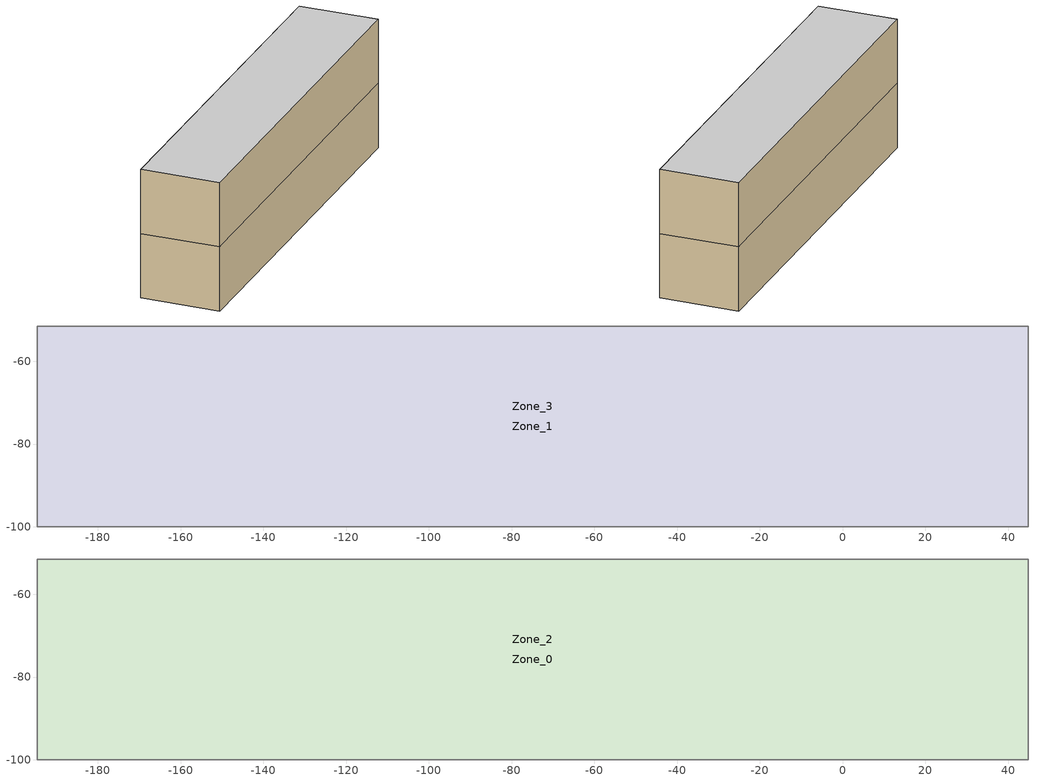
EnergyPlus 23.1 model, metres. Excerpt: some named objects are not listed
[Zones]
Zone_1
 floor to Zone_3 (90.1-2019 Nonresidential CZ 0 Exterior Wall (Mass)_FLIPPED): -194.72,-100 -194.72,-51.5 44.78,-51.5 44.78,-100 z51.72
 wall to Zone_3 (Interior Partition (Mass)): -194.72,-100 44.78,-100 44.78,-51.5 -194.72,-51.5 -194.72,-100 z51.72:91.72
 ceiling to Zone_3 (90.1-2019 Nonresidential CZ 0 Exterior Wall (Mass)): -194.72,-100 44.78,-100 44.78,-51.5 -194.72,-51.5 z91.72
Zone_3
Zone_0
 floor to Zone_3 (90.1-2019 Nonresidential CZ 0 Exterior Wall (Mass)_FLIPPED): -194.72,-100 -194.72,-51.5 44.78,-51.5 44.78,-100 z91.72
 wall to Zone_2 (Interior Partition (Mass)): -194.72,-100 44.78,-100 44.78,-51.5 -194.72,-51.5 -194.72,-100 z91.72:131.72
 ceiling to Zone_2 (90.1-2019 Nonresidential CZ 0 Exterior Wall (Mass)): -194.72,-100 44.78,-100 44.78,-51.5 -194.72,-51.5 z131.72
Zone_2
 floor to Zone_3 (90.1-2019 Nonresidential CZ 0 Exterior Wall (Mass)_FLIPPED): -194.72,-100 -194.72,-51.5 44.78,-51.5 44.78,-100 z91.72
[Construction]
Interior Partition (Mass)_FLIPPED: Plaster_0.013_Interior Partition (Mass), Plaster_0.013_Interior Partition (Mass)
[Schedule:Day:Hourly]
805a13b1-8bc3-47af-8aae-35b5846cd44d: Fraction, 1, 1, 1, 1, 1, 1, 1, 1, 0, 0, 0, 0, 0, 1, 0, 0, 0, 0, 0, 0, 0, 0, 0, 0
aeb8e355-f7f4-426a-a76c-8bd6af868146: Fraction, 1, 1, 1, 1, 1, 1, 1, 1, 0, 0, 0, 0, 0, 0, 0, 0, 0, 0, 0, 0, 0, 0, 0, 0
5bc07b5a-2041-4fb4-8e02-09c06cb5ea19: Fraction, 1, 1, 1, 1, 1, 1, 1, 1, 0, 0, 0, 1, 1, 1, 1, 1, 0, 0, 0, 0, 0, 0, 0, 1
fb3428dc-1862-4b31-baf9-1f6513ca212d: Fraction, 1, 1, 1, 1, 1, 1, 1, 1, 0, 0, 0, 0, 0, 0, 0, 0, 0, 0, 0, 0, 0, 0, 0, 1
0490a662-3811-45bf-9a4d-de368d21df7d: Fraction, 1, 1, 1, 1, 1, 1, 1, 1, 0, 0, 0, 0, 1, 1, 1, 0, 0, 0, 0, 0, 0, 0, 0, 0
25ac2f1c-8abd-47b2-8f2d-d7e19170e75e: Fraction, 1, 1, 1, 1, 1, 1, 1, 1, 0, 0, 0, 0, 0, 0, 0, 0, 0, 0, 0, 0, 0, 0, 1, 1
10aed4ab-139f-420a-b829-8c6e6faf5fa4: Fraction, 1, 1, 1, 1, 1, 1, 1, 0, 0, 0, 0, 0, 1, 1, 1, 1, 0, 0, 0, 0, 0, 0, 0, 1
ef8abb8e-bb28-4138-8d7e-175532cf2cbb: Fraction, 1, 1, 1, 1, 1, 1, 1, 1, 0, 0, 0, 0, 1, 1, 1, 1, 1, 0, 0, 0, 0, 0, 0, 0
011b631b-d4f1-44cf-a9af-9f841725ebd0: Fraction, 1, 1, 1, 1, 1, 1, 1, 1, 0, 0, 0, 0, 1, 1, 1, 1, 1, 0, 0, 0, 0, 0, 0, 1
89f93140-9e03-429a-ad0b-75aec0dbc9f9: Fraction, 1, 1, 1, 1, 1, 0, 0, 0, 0, 0, 1, 1, 1, 1, 0, 0, 0, 0, 0, 0, 0, 0, 1, 1
8f671bec-55cd-4303-92f9-1a6c91bac61d: Fraction, 1, 1, 1, 1, 1, 0, 0, 0, 0, 0, 0, 0, 0, 0, 0, 1, 1, 1, 1, 1, 1, 1, 1, 1
dc854069-08e7-459a-9274-44448fd2814b: Fraction, 1, 1, 1, 1, 1, 1, 1, 0, 0, 0, 0, 0, 0, 0, 0, 0, 0, 0, 0, 0, 0, 0, 1, 1
6a7558c2-6c6e-40ae-945f-1bf8e4adbf53: Fraction, 1, 1, 1, 1, 1, 1, 1, 0, 0, 0, 0, 0, 0, 0, 0, 0, 0, 0, 0, 0, 0, 0, 0, 1
0b629f0b-f351-4852-85d5-2a86fad891ec: Fraction, 1, 1, 1, 1, 1, 1, 1, 1, 1, 1, 1, 0, 0, 0, 0, 0, 0, 0, 0, 0, 1, 1, 1, 1
4f44b1eb-c071-499b-a374-908804ae8ec4: Fraction, 1, 1, 1, 1, 1, 1, 0, 0, 0, 0, 0, 0, 0, 0, 0, 0, 0, 0, 0, 0, 0, 1, 1, 1
e78b11f2-6e74-409c-a9e0-5fa9ff503cf0: Fraction, 1, 1, 1, 1, 0, 0, 0, 0, 0, 0, 0, 0, 0, 0, 0, 0, 0, 0, 0, 0, 0, 1, 1, 1
9c8d6a65-661b-4715-99c6-9b130f64f61a: Fraction, 1, 1, 1, 1, 1, 1, 1, 1, 1, 1, 1, 1, 1, 1, 0, 0, 0, 0, 0, 0, 1, 1, 1, 1
3af5485b-1583-4017-9e00-630dc8930906: Fraction, 1, 1, 1, 1, 1, 1, 0, 0, 0, 0, 0, 0, 0, 0, 0, 0, 0, 0, 0, 0, 0, 0, 1, 1
b1f3fde8-0022-4768-98de-3da007a8c4d0: Fraction, 0, 1, 1, 1, 1, 1, 1, 1, 0, 0, 0, 0, 0, 1, 0, 0, 0, 0, 1, 1, 1, 1, 1, 1
ca4ffab9-f002-493d-9733-0dd2f8259b16: Fraction, 1, 1, 1, 1, 1, 1, 0, 0, 0, 0, 0, 0, 1, 1, 0, 0, 1, 1, 1, 1, 1, 1, 1, 1
33337b2f-0b91-4551-94d2-2700c113a552: Fraction, 1, 1, 1, 1, 1, 1, 1, 1, 0, 0, 0, 0, 0, 0, 0, 0, 0, 0, 0, 0, 0, 1, 1, 1
4571bbf8-54e1-474e-be62-45461bb59451: Fraction, 1, 1, 1, 0, 0, 0, 0, 0, 0, 0, 0, 0, 0, 0, 0, 0, 0, 0, 0, 0, 0, 0, 0, 0
a6ff1386-ddcb-4bce-ad4f-6979b096925a: Fraction, 1, 1, 1, 1, 1, 1, 1, 1, 0, 0, 0, 0, 1, 1, 1, 1, 0, 0, 0, 0, 0, 0, 0, 0
fb26cfe8-fa80-4693-82b3-db13e70a2286: Fraction, 0, 0, 0, 0, 0, 0, 0, 0, 1, 1, 1, 1, 1, 1, 1, 1, 0, 0, 0, 0, 0, 0, 0, 0
a3c8dd7b-32ef-48ac-9466-d3f851e85bf6: Fraction, 0, 0, 0, 1, 1, 1, 1, 1, 0, 0, 0, 0, 0, 0, 0, 0, 0, 0, 0, 0, 0, 0, 0, 0
e5996e0c-f2ee-4b55-98af-41b93ce543aa: Fraction, 0, 0, 0, 1, 1, 1, 1, 1, 0, 0, 0, 0, 0, 1, 1, 1, 0, 0, 0, 0, 0, 0, 0, 0
ee89aba1-8a10-4f1c-adbc-2a47eced146f: Fraction, 0, 1, 1, 1, 1, 1, 1, 1, 0, 0, 0, 0, 0, 1, 1, 0, 0, 0, 0, 0, 0, 0, 0, 0
378c35cc-3b61-40d0-87b0-6c0efea43bd8: Fraction, 0, 0, 0, 0, 1, 1, 1, 1, 0, 0, 0, 0, 0, 0, 0, 0, 0, 0, 0, 0, 0, 0, 0, 0
12c37e65-1e62-4b1c-b607-53e1e60fa2d5: Fraction, 1, 1, 1, 1, 1, 1, 1, 1, 1, 0, 1, 1, 1, 1, 1, 1, 1, 0, 0, 1, 1, 1, 1, 1
afc4014a-1836-4954-9f0e-c4b9e652c0cf: Fraction, 1, 1, 1, 1, 1, 1, 1, 1, 0, 0, 0, 1, 1, 1, 1, 1, 0, 1, 1, 1, 1, 1, 1, 1
a32e7e6a-2d8b-40b2-a84e-7cb2eb80c285: Fraction, 0, 1, 1, 1, 1, 1, 1, 1, 0, 0, 0, 0, 1, 1, 1, 0, 0, 0, 0, 0, 0, 0, 0, 0
500ea08f-34eb-4ccb-9594-2cfedcbcaf40: Fraction, 0, 0, 0, 0, 0, 0, 0, 0, 0, 0, 0, 0, 1, 0, 0, 0, 0, 0, 0, 0, 0, 0, 0, 0
a30ab702-ec4e-4eb5-88b6-ddf13b6c1bf5: Fraction, 0, 1, 1, 1, 1, 1, 1, 1, 0, 0, 0, 0, 0, 0, 0, 0, 0, 0, 0, 0, 0, 0, 0, 0
cb83efcd-4c0f-4dd9-9884-e52f1d37485a: Fraction, 0, 1, 0, 0, 1, 0, 0, 0, 0, 0, 0, 1, 1, 1, 1, 1, 1, 0, 0, 0, 0, 0, 0, 0
6b80a271-2fc2-4fd4-8a91-2a08972d06ba: Fraction, 0, 0, 0, 0, 0, 0, 0, 0, 0, 0, 0, 0, 1, 0, 1, 0, 0, 0, 0, 0, 0, 0, 0, 0
f3ce77c2-ad85-4bf2-9699-4294121f0d5c: Fraction, 0, 0, 0, 0, 0, 0, 0, 0, 0, 0, 0, 1, 0, 0, 1, 1, 0, 0, 0, 0, 0, 0, 0, 1
4bb8e9d1-6c85-4054-b4ab-634ded3f2d20: Fraction, 0, 0, 0, 1, 1, 1, 1, 1, 0, 0, 0, 1, 1, 1, 1, 0, 0, 0, 0, 0, 0, 1, 1, 0
a0af1d12-868d-48cd-aeac-91b29063c097: Fraction, 0, 1, 1, 1, 1, 1, 1, 1, 0, 0, 0, 1, 1, 1, 1, 1, 0, 0, 1, 0, 0, 1, 1, 1
213eca9c-0c59-43ed-b3a2-b253267cb391: Fraction, 1, 1, 1, 1, 1, 1, 1, 1, 0, 0, 0, 1, 1, 1, 1, 0, 0, 0, 0, 1, 0, 0, 1, 1
ceccd119-4ba5-46a9-a8d6-9915852a3ace: Fraction, 1, 1, 1, 1, 1, 1, 1, 1, 1, 1, 0, 0, 0, 0, 0, 0, 0, 0, 0, 1, 1, 1, 1, 1
e730f793-aea0-493e-8fec-907d00830ee1: Fraction, 1, 1, 1, 1, 1, 1, 1, 1, 0, 0, 0, 1, 1, 1, 1, 1, 1, 0, 1, 1, 1, 1, 1, 1
efec31a9-d28c-4454-81c0-cbfb32294399: Fraction, 1, 1, 0, 0, 1, 1, 0, 0, 0, 0, 0, 1, 0, 0, 1, 1, 0, 0, 0, 0, 0, 0, 0, 0
b00ef8c2-c16d-426b-9ccb-a137169d5420: Fraction, 0, 1, 1, 0, 1, 1, 0, 0, 0, 0, 0, 1, 1, 1, 1, 1, 1, 0, 0, 0, 0, 0, 0, 0
36de2d23-e407-4d6c-840d-2877b862d824: Fraction, 0, 0, 0, 0, 1, 1, 1, 1, 0, 0, 0, 1, 1, 1, 1, 1, 0, 0, 0, 0, 0, 0, 0, 0
9b6448fa-6614-40a9-95c8-850522e59b8f: Fraction, 1, 1, 1, 1, 1, 1, 1, 1, 0, 0, 0, 1, 1, 1, 1, 1, 0, 0, 0, 0, 0, 0, 0, 0
85380021-327c-422c-b1f2-451af6df3506: Fraction, 0, 0, 1, 1, 1, 1, 1, 0, 0, 0, 0, 1, 1, 1, 1, 1, 1, 0, 0, 0, 0, 0, 0, 0
bc6b6189-83b3-4d2d-9ad5-663d5e02c884: Fraction, 0, 0, 0, 0, 0, 0, 0, 0, 0, 0, 0, 0, 0, 1, 0, 0, 0, 0, 0, 0, 0, 0, 0, 0
9d038561-61ab-42dd-b97f-2f22ed65d258: Fraction, 0, 0, 0, 0, 0, 0, 0, 0, 0, 0, 0, 1, 1, 1, 0, 0, 0, 0, 0, 0, 0, 0, 0, 0
daab0ea0-b05c-4834-8fe7-dd09805b3749: Fraction, 0, 0, 0, 0, 0, 0, 0, 0, 0, 0, 0, 0, 1, 1, 1, 1, 0, 0, 0, 0, 0, 0, 0, 0
c7dfeb90-2a6d-4fa7-95ca-4d9d8ec92b09: Fraction, 0, 0, 0, 1, 1, 1, 1, 1, 0, 0, 0, 1, 1, 1, 1, 1, 0, 0, 0, 0, 0, 0, 0, 0
f3d5258b-ae79-4f82-a5ec-0f0c34760283: Fraction, 1, 1, 1, 0, 1, 1, 1, 1, 0, 0, 0, 1, 1, 1, 1, 1, 1, 0, 0, 0, 0, 0, 0, 1
58035a3c-6d84-4a5a-b667-1c064c724ee5: Fraction, 1, 1, 1, 1, 1, 1, 1, 1, 0, 0, 0, 1, 1, 1, 1, 1, 1, 0, 0, 0, 0, 0, 0, 1
9a9938d5-d959-4ff2-8f69-ef1232c1e25e: Fraction, 1, 1, 1, 1, 0, 0, 0, 1, 0, 0, 1, 1, 1, 1, 1, 1, 1, 0, 0, 0, 0, 0, 0, 0
55ffcb42-f3a5-4bdd-846c-209d574ea749: Fraction, 1, 1, 1, 1, 0, 0, 0, 0, 0, 0, 0, 1, 1, 1, 1, 1, 1, 0, 0, 0, 0, 0, 0, 0
82aa145c-be5b-4cde-8613-d1dd91fbdc75: Fraction, 0, 0, 0, 0, 0, 0, 0, 0, 0, 0, 0, 1, 1, 1, 1, 1, 0, 0, 0, 0, 0, 1, 1, 1
8b06a854-6bd3-452d-8aee-e1ce6ab3aad3: Fraction, 1, 1, 1, 1, 1, 1, 1, 1, 1, 1, 0, 0, 0, 0, 1, 1, 0, 0, 0, 1, 1, 0, 1, 0
a35567ad-7bf6-4dde-a239-27b66f9be48f: Fraction, 0, 1, 1, 1, 1, 1, 1, 1, 1, 1, 1, 1, 0, 1, 0, 1, 1, 1, 1, 1, 1, 1, 1, 1
e9ecc727-98be-4a8d-9aa3-5e21306ad816: Fraction, 1, 1, 1, 1, 1, 1, 1, 1, 0, 0, 0, 1, 0, 1, 1, 0, 0, 0, 0, 1, 0, 1, 1, 1
3232fc42-8d1f-4a18-9e95-303ca0d0dc63: Fraction, 1, 1, 1, 1, 1, 1, 1, 1, 0, 0, 0, 1, 1, 1, 1, 1, 1, 1, 0, 0, 0, 0, 0, 0
09863a11-bc7a-4897-89f3-1f7dc3e3d93c: Fraction, 1, 0, 1, 1, 1, 0, 1, 1, 0, 0, 0, 1, 1, 1, 1, 1, 1, 0, 0, 0, 0, 0, 0, 0
8f133848-f1e7-4c7d-a0a8-7058bc58b7f5: Fraction, 0, 0, 0, 0, 0, 1, 1, 0, 0, 0, 0, 0, 1, 1, 1, 1, 0, 0, 0, 0, 1, 1, 1, 0
fe33d2ef-9f8c-4e90-83f1-ea36ae450162: Fraction, 0, 1, 0, 1, 1, 1, 1, 1, 0, 0, 0, 1, 1, 1, 1, 1, 1, 0, 0, 0, 0, 0, 0, 0
d71157c7-8b29-4b36-a3f9-a180edce5e4a: Fraction, 0, 1, 1, 1, 1, 1, 0, 1, 0, 0, 0, 1, 1, 1, 1, 1, 1, 1, 0, 0, 0, 0, 0, 0
60eb8e62-015e-4ca5-abed-c44118103cab: Fraction, 0, 0, 0, 1, 1, 1, 1, 1, 0, 0, 0, 1, 1, 1, 1, 1, 1, 1, 0, 0, 0, 0, 0, 0
78d587f4-a1cb-4241-8b18-66b4f155f213: Fraction, 0, 0, 0, 0, 1, 1, 1, 1, 0, 0, 0, 1, 1, 1, 1, 1, 1, 1, 0, 0, 0, 0, 0, 0
1a220a73-298d-43a0-afc5-80e59e2d73e7: Fraction, 0, 0, 1, 1, 1, 1, 1, 1, 0, 0, 0, 1, 1, 1, 1, 1, 0, 1, 1, 1, 0, 1, 1, 1
2ff60638-8481-4995-b253-52516d6da48e: Fraction, 0, 0, 0, 0, 1, 1, 1, 1, 0, 0, 1, 1, 1, 1, 1, 1, 1, 0, 0, 0, 0, 0, 0, 0
0096eb53-50eb-4c93-a330-2bccaff146cc: Fraction, 0, 0, 0, 0, 0, 1, 0, 0, 0, 1, 1, 1, 1, 1, 1, 1, 1, 1, 0, 0, 0, 0, 0, 0
ebd7e48d-5318-4213-9b6a-505480a57cb1: Fraction, 0, 0, 0, 1, 1, 1, 1, 0, 0, 0, 0, 1, 1, 1, 1, 1, 1, 1, 0, 0, 0, 0, 0, 0
49fa0a49-b3de-4f23-9031-70f515c41ca6: Fraction, 1, 1, 1, 0, 1, 0, 1, 1, 0, 0, 0, 0, 1, 1, 1, 1, 1, 0, 0, 0, 0, 0, 0, 0
921f5498-e0ad-463b-ad71-ce6e245c35a8: Fraction, 0, 0, 1, 1, 1, 1, 1, 1, 0, 1, 1, 1, 1, 1, 0, 1, 0, 0, 0, 1, 0, 0, 1, 1
288edd5b-8400-4770-8f67-d5e99354b9fa: Fraction, 1, 1, 1, 1, 1, 1, 0, 1, 0, 1, 1, 1, 1, 1, 1, 1, 1, 1, 0, 0, 0, 0, 0, 0
07c6afd3-66da-4d57-b984-f8c25e81720f: Fraction, 0, 1, 1, 1, 1, 1, 0, 1, 0, 0, 0, 1, 1, 1, 0, 0, 0, 0, 0, 0, 0, 0, 0, 1
f3aa2e30-a59c-4d07-ac95-28a9e2b3f600: Fraction, 1, 1, 1, 1, 1, 1, 1, 1, 0, 1, 1, 1, 1, 1, 1, 0, 1, 0, 0, 1, 1, 1, 1, 1
7735544b-ded1-482f-a58f-28febb9e9576: Fraction, 1, 1, 1, 1, 1, 1, 1, 0, 0, 0, 0, 0, 1, 1, 1, 1, 0, 0, 0, 0, 0, 0, 1, 0
9a259168-d318-4a6b-bf4b-3a11f63aeda9: Fraction, 0, 0, 1, 1, 1, 1, 1, 1, 0, 1, 1, 1, 1, 1, 1, 1, 1, 1, 1, 0, 0, 0, 0, 0
3b6abaa0-20d9-4d87-9d3d-7d8c699378b9: Fraction, 1, 1, 1, 1, 1, 1, 1, 1, 0, 0, 1, 1, 1, 0, 0, 0, 0, 0, 0, 1, 0, 1, 1, 1
a20ef034-0a16-45b2-8a3b-33b2c1557f3d: Fraction, 1, 1, 1, 1, 1, 1, 1, 1, 0, 0, 0, 1, 1, 1, 1, 1, 0, 0, 0, 0, 0, 1, 1, 1
64fb62a3-e6a1-4cd4-9f70-9dfeb5e2431c: Fraction, 1, 1, 1, 1, 1, 1, 1, 1, 0, 1, 1, 0, 1, 1, 1, 0, 0, 0, 0, 1, 1, 1, 1, 1
606e1fca-667d-474c-8bff-d2c24b5f2dd0: Fraction, 1, 1, 1, 1, 1, 1, 1, 1, 0, 0, 1, 1, 1, 1, 1, 1, 1, 1, 0, 0, 0, 0, 0, 0
f0669dd0-be34-46b1-91b1-cd0d09f33545: Fraction, 0, 1, 1, 0, 1, 1, 1, 1, 0, 1, 1, 1, 1, 1, 1, 1, 0, 1, 1, 1, 1, 1, 1, 1
4af7d2ff-d86e-48f6-a59a-9b38381c21aa: Fraction, 1, 1, 0, 1, 1, 1, 1, 1, 0, 0, 1, 1, 1, 0, 0, 0, 1, 1, 0, 1, 1, 1, 1, 1
e71d045e-db8f-40f1-81dd-8def911e864e: Fraction, 1, 1, 1, 1, 1, 1, 1, 1, 0, 0, 1, 1, 1, 1, 1, 0, 1, 1, 1, 1, 1, 1, 1, 1
7b3b53ac-6309-4d95-bbf4-808fd63a3315: Fraction, 1, 1, 1, 1, 1, 1, 1, 1, 1, 0, 1, 1, 1, 1, 1, 0, 1, 0, 0, 1, 1, 1, 1, 1
ff1b2839-5c4f-46bb-9863-68a8b32bc74b: Fraction, 1, 1, 1, 1, 1, 1, 1, 1, 1, 1, 1, 1, 1, 1, 0, 0, 0, 0, 0, 0, 0, 1, 1, 1
70708a1c-5278-4fef-a95f-1bf129fb3dd5: Fraction, 1, 1, 1, 1, 0, 0, 0, 0, 0, 0, 1, 1, 1, 1, 1, 1, 1, 0, 0, 0, 0, 0, 0, 0
02b920b1-077e-46bc-b509-8891b0f49192: Fraction, 0, 1, 1, 1, 1, 1, 1, 1, 0, 0, 0, 1, 1, 1, 1, 1, 1, 1, 0, 0, 0, 0, 0, 0
b45531a9-4ae8-4a54-9f12-d47a3abb063f: Fraction, 0, 1, 0, 0, 1, 0, 1, 0, 0, 0, 1, 1, 1, 1, 1, 1, 1, 0, 0, 0, 0, 0, 0, 0
ecc27e93-5252-4d89-8aa5-25f786f043a6: Fraction, 0, 1, 1, 1, 1, 1, 1, 1, 0, 1, 1, 1, 1, 1, 1, 1, 1, 1, 0, 0, 0, 0, 0, 0
eb5ab535-8157-4829-9011-2ff62b297308: Fraction, 0, 0, 0, 0, 1, 0, 0, 0, 0, 1, 1, 1, 1, 1, 1, 1, 1, 1, 1, 0, 0, 0, 0, 0
344de193-89fa-4bf6-bdc6-f98dfbf1d7bb: Fraction, 0, 0, 0, 0, 1, 1, 0, 1, 0, 0, 1, 1, 0, 1, 1, 1, 1, 1, 1, 1, 1, 1, 1, 1
c44de96c-ed6d-4249-bcca-8ff9558936de: Fraction, 1, 1, 1, 1, 1, 1, 1, 1, 0, 0, 0, 1, 1, 1, 1, 1, 1, 0, 0, 0, 0, 0, 0, 0
4fa57836-f0f7-475e-a38d-d81439b049f6: Fraction, 0, 1, 1, 1, 1, 1, 1, 1, 0, 0, 1, 1, 1, 0, 0, 0, 0, 0, 0, 0, 0, 0, 0, 1
5cdb7dd4-5009-48ea-ab59-65e55f50fa19: Fraction, 1, 1, 1, 1, 1, 1, 1, 1, 0, 0, 1, 1, 1, 1, 1, 1, 1, 0, 1, 0, 0, 0, 0, 0
32bd1e53-8c77-4459-a44d-93087a2cac6e: Fraction, 0, 0, 0, 0, 1, 1, 0, 0, 0, 0, 1, 1, 0, 0, 0, 1, 1, 0, 0, 1, 1, 1, 1, 1
4311d5f9-2a1f-4abb-8773-c132e0a4c61e: Fraction, 1, 1, 1, 1, 1, 1, 1, 1, 0, 0, 0, 1, 1, 1, 1, 0, 0, 1, 1, 1, 1, 1, 1, 1
4ee26797-6c63-4b96-85bd-8c8209ce0d37: Fraction, 1, 1, 1, 1, 1, 1, 1, 1, 0, 0, 0, 1, 1, 1, 1, 0, 1, 1, 0, 0, 0, 0, 0, 0
92c13906-c78b-47ec-8d28-ec3bbdb94a4f: Fraction, 0, 0, 0, 0, 1, 0, 0, 0, 0, 1, 0, 1, 1, 1, 0, 1, 1, 1, 1, 1, 1, 1, 1, 1
769924b9-e8e9-43e8-9b36-8e3cf9c2875d: Fraction, 1, 1, 1, 1, 1, 1, 1, 1, 1, 0, 0, 1, 1, 1, 1, 1, 0, 0, 0, 0, 0, 0, 0, 0
80a7129b-0b57-4c19-8634-b477fe73e203: Fraction, 1, 1, 1, 1, 1, 1, 1, 1, 0, 1, 1, 1, 1, 1, 1, 0, 0, 0, 0, 0, 0, 0, 0, 0
4185e290-ef47-4a44-9bf0-80505ed80bd6: Fraction, 1, 1, 1, 0, 1, 1, 0, 1, 0, 0, 0, 1, 1, 1, 0, 0, 0, 0, 0, 0, 0, 0, 0, 0
cb75b62f-0613-4215-b5ee-de461a8f1944: Fraction, 0, 0, 0, 0, 0, 0, 0, 0, 1, 1, 1, 1, 1, 1, 1, 1, 1, 1, 1, 0, 0, 0, 0, 0
535e6c5f-675e-45db-aaf4-c49a5e8d56c0: Fraction, 0, 0, 0, 0, 1, 0, 1, 1, 1, 1, 1, 1, 1, 1, 1, 1, 1, 1, 0, 0, 0, 0, 0, 0
b0fd3538-3405-477a-b52e-3c53d8c52084: Fraction, 0, 0, 0, 0, 0, 1, 1, 1, 1, 1, 1, 1, 1, 1, 1, 1, 1, 1, 1, 0, 0, 0, 0, 0
ab09aa1a-e04b-4cc5-b37e-069786d2824a: Fraction, 0, 0, 0, 0, 1, 0, 1, 0, 0, 1, 1, 1, 1, 1, 1, 1, 1, 1, 1, 0, 0, 0, 0, 0
e84a9dfc-e8d0-4523-9816-3d546f03d9ec: Fraction, 0, 0, 0, 0, 1, 1, 1, 1, 0, 1, 1, 1, 1, 1, 1, 1, 1, 1, 1, 0, 0, 0, 0, 0
23705015-154c-4718-bacc-24ea022919f2: Fraction, 0, 0, 0, 0, 0, 0, 0, 0, 1, 1, 1, 1, 1, 1, 0, 0, 0, 0, 0, 1, 0, 0, 0, 0
200f5cb6-1078-426c-874c-95d073e8a0cd: Fraction, 0, 1, 0, 0, 1, 0, 1, 1, 0, 1, 1, 1, 1, 0, 1, 0, 0, 0, 0, 0, 0, 0, 0, 1
9f8c1b29-509e-4154-a81f-705f631ff6e5: Fraction, 1, 0, 1, 1, 1, 1, 1, 0, 0, 1, 1, 1, 0, 0, 1, 1, 1, 0, 0, 0, 0, 0, 0, 0
e809a4b2-a2ff-437f-a03a-ca9423e6997b: Fraction, 1, 1, 0, 1, 1, 1, 1, 1, 0, 1, 1, 1, 1, 1, 1, 0, 0, 0, 0, 0, 0, 0, 0, 0
4d9e149f-31fc-4f69-b47b-44da8734c80f: Fraction, 0, 1, 1, 1, 1, 1, 1, 1, 0, 1, 1, 1, 0, 1, 1, 1, 0, 1, 0, 1, 1, 0, 1, 0
0ebbf731-a7b1-40db-9277-60dc0a7f0cd0: Fraction, 1, 1, 1, 1, 1, 1, 1, 1, 0, 0, 0, 0, 1, 0, 0, 0, 0, 0, 0, 0, 0, 0, 1, 0
28225472-98b5-486e-b06d-14fb116fd0c1: Fraction, 1, 1, 0, 1, 1, 1, 1, 1, 0, 1, 1, 1, 1, 1, 1, 1, 1, 1, 0, 0, 0, 0, 0, 0
22086163-cecc-4907-8613-ec429c2415c2: Fraction, 0, 0, 0, 0, 0, 0, 0, 0, 0, 1, 1, 0, 0, 1, 1, 0, 0, 0, 0, 0, 0, 1, 1, 1
36757b6e-e70a-49f2-a8c5-452a8f4eea2d: Fraction, 1, 1, 1, 1, 1, 1, 0, 0, 0, 0, 1, 1, 1, 1, 1, 1, 1, 1, 0, 0, 0, 0, 0, 0
83234b16-03e2-477a-bf1d-1f814d8d7ef6: Fraction, 0, 0, 0, 0, 0, 0, 0, 0, 0, 0, 1, 1, 1, 1, 1, 1, 1, 1, 0, 0, 0, 0, 0, 0
a451cebd-2fd8-4beb-9abf-bcd70b2e304d: Fraction, 0, 0, 0, 1, 1, 1, 0, 0, 0, 0, 0, 0, 1, 1, 0, 0, 1, 1, 0, 0, 0, 1, 1, 1
22c10494-5766-4877-b3c7-4bfcf1c3846a: Fraction, 1, 1, 1, 1, 1, 1, 1, 1, 0, 1, 1, 1, 0, 0, 0, 0, 0, 0, 0, 0, 0, 0, 0, 1
657627ca-1ca1-4de6-a48c-99c3992a9cc2: Fraction, 1, 1, 1, 1, 1, 1, 1, 1, 1, 0, 0, 0, 1, 1, 1, 1, 0, 0, 0, 0, 0, 0, 1, 1
f1b4f879-aac5-4d1a-ae5e-1eb8f93ee7e9: Fraction, 1, 1, 1, 1, 1, 1, 1, 1, 0, 0, 1, 1, 1, 1, 1, 1, 1, 0, 0, 0, 0, 0, 0, 0
52619339-35e3-4ad8-b1b2-1deb1b03b3b7: Fraction, 1, 1, 1, 1, 1, 1, 1, 1, 0, 0, 1, 1, 1, 1, 0, 0, 1, 1, 1, 1, 1, 1, 1, 1
5fbc2976-0798-4dc7-89d5-5536d433c19b: Fraction, 1, 1, 1, 1, 1, 1, 1, 1, 0, 0, 1, 1, 1, 1, 0, 0, 0, 1, 1, 1, 1, 1, 1, 1
15d18a55-b597-410a-9367-c31c6efa15cd: Fraction, 0, 0, 0, 0, 1, 1, 1, 1, 0, 0, 0, 0, 0, 0, 0, 0, 0, 0, 0, 0, 0, 0, 1, 1
d3b715e7-bfd4-4db5-a713-fc1213528b8b: Fraction, 1, 1, 1, 1, 1, 1, 1, 1, 1, 1, 1, 1, 1, 1, 1, 1, 1, 1, 1, 0, 0, 0, 0, 0
567659f6-cb55-4af4-b05f-e668752b3f6a: Fraction, 0, 0, 0, 0, 0, 0, 0, 0, 0, 0, 1, 1, 1, 1, 1, 0, 0, 0, 0, 0, 0, 1, 1, 1
caaee686-9ff4-481d-8622-bf1e2f706876: Fraction, 1, 1, 1, 1, 1, 1, 1, 1, 1, 0, 0, 0, 1, 1, 1, 1, 1, 0, 0, 0, 0, 0, 0, 0
4bb9b0a0-e819-4bc9-98a3-1ba22af8b195: Fraction, 0, 1, 0, 0, 0, 1, 1, 1, 0, 0, 1, 1, 1, 0, 0, 0, 0, 0, 0, 0, 0, 0, 0, 0
ecb0645f-51c2-4f12-9c2f-82f5c9cc239d: Fraction, 1, 1, 1, 1, 1, 1, 1, 1, 1, 0, 0, 0, 0, 0, 0, 0, 1, 1, 0, 0, 0, 0, 0, 0
c8c5d078-d25d-457e-8ede-15f152473b03: Fraction, 0, 0, 0, 1, 1, 0, 0, 0, 0, 1, 1, 1, 0, 0, 0, 0, 0, 0, 0, 0, 0, 0, 0, 0
75b61c26-280c-4bd0-b011-a2e5988be289: Fraction, 0, 0, 0, 0, 0, 0, 0, 0, 0, 1, 1, 1, 0, 0, 0, 0, 0, 0, 0, 0, 1, 1, 1, 1
bbfdfcec-a424-46aa-b148-cea23b414816: Fraction, 1, 1, 1, 1, 1, 1, 1, 1, 0, 0, 1, 1, 1, 1, 1, 1, 1, 1, 1, 0, 0, 0, 0, 0
4826d3ed-f56e-46cb-9e05-2d31d107c3a6: Fraction, 0, 1, 1, 1, 1, 1, 0, 0, 0, 1, 1, 1, 1, 1, 1, 1, 1, 0, 0, 0, 0, 0, 0, 0
973f0d06-d611-47d0-8804-fa23a3cefb43: Fraction, 0, 1, 1, 1, 1, 1, 1, 1, 1, 0, 0, 1, 1, 1, 1, 1, 0, 0, 0, 0, 0, 0, 0, 0
5f5725ef-9126-4822-8918-b300996b576c: Fraction, 0, 0, 0, 0, 0, 0, 0, 0, 0, 0, 0, 0, 1, 1, 1, 1, 0, 0, 0, 0, 0, 0, 0, 1
b43e76f1-72c3-475d-8740-d9541be44b85: Fraction, 0, 0, 0, 0, 0, 0, 0, 0, 0, 0, 0, 0, 1, 1, 1, 1, 1, 1, 0, 0, 0, 0, 0, 0
2217c12a-b4f5-4d4b-bdec-938d3a9999b8: Fraction, 0, 0, 1, 1, 1, 1, 1, 1, 0, 0, 0, 0, 0, 0, 0, 0, 0, 0, 0, 0, 0, 0, 0, 0
7ddb83a5-ff8e-42d8-a54d-8d8f37cfffb7: Fraction, 0, 0, 0, 0, 0, 0, 0, 0, 0, 0, 0, 0, 0, 0, 0, 0, 0, 0, 0, 0, 0, 0, 1, 1
e28571b1-fd5d-4f18-ab89-df2fb6fb487e: Fraction, 0, 0, 0, 1, 1, 1, 1, 1, 1, 0, 0, 0, 0, 0, 0, 0, 1, 0, 0, 0, 0, 0, 0, 0
324265de-d989-4e11-83d9-98742dea50c3: Fraction, 0, 0, 0, 1, 1, 1, 1, 1, 0, 0, 1, 1, 1, 1, 1, 1, 1, 0, 0, 0, 0, 0, 0, 0
4abe40ed-02da-45fb-af3f-a05b6066fcfd: Fraction, 0, 1, 1, 1, 1, 1, 1, 0, 0, 0, 1, 1, 1, 1, 1, 1, 1, 1, 0, 0, 0, 0, 0, 0
409be32b-9e84-46fd-972a-b3910317696d: Fraction, 0, 0, 0, 0, 0, 0, 0, 0, 0, 1, 1, 1, 1, 1, 1, 1, 0, 0, 0, 0, 0, 0, 0, 0
74ce0736-f90d-49b9-98c7-dba8b55df7c0: Fraction, 0, 1, 1, 1, 1, 1, 1, 1, 1, 1, 1, 0, 1, 1, 1, 1, 1, 1, 0, 0, 0, 0, 0, 0
ee4161f5-a535-4de1-aea1-89f55cc54fe7: Fraction, 0, 1, 0, 1, 0, 0, 0, 1, 0, 0, 1, 1, 1, 1, 1, 1, 1, 1, 1, 0, 1, 1, 0, 0
2947ce6b-08dc-4803-b425-64ca21a1ab72: Fraction, 0, 0, 0, 0, 0, 0, 0, 0, 0, 0, 1, 1, 1, 1, 1, 1, 1, 1, 1, 1, 0, 0, 0, 0
d74bb4fd-47dc-44fc-99ba-6a0c12094ff7: Fraction, 0, 0, 0, 0, 0, 0, 0, 0, 1, 1, 1, 1, 1, 1, 1, 1, 1, 0, 0, 0, 0, 0, 0, 0
7e727b4e-e67c-4a75-bd9e-53f0737e81ef: Fraction, 0, 0, 0, 0, 0, 0, 0, 0, 0, 0, 1, 0, 0, 1, 1, 1, 1, 1, 1, 0, 0, 0, 0, 0
31477b07-fa73-4b99-8866-bf4cb4c7a0c8: Fraction, 0, 0, 0, 1, 1, 0, 0, 0, 0, 1, 1, 1, 1, 0, 0, 0, 0, 0, 0, 0, 0, 0, 1, 0
3379a2d5-f915-4d07-a450-bdc89ca4d940: Fraction, 0, 1, 1, 1, 1, 0, 1, 1, 0, 0, 0, 0, 1, 1, 1, 1, 1, 1, 1, 0, 0, 0, 0, 0
9c23ebe0-de50-4da1-8159-7ff7006208f8: Fraction, 0, 1, 0, 0, 1, 0, 1, 0, 0, 1, 1, 1, 1, 1, 1, 1, 1, 1, 1, 1, 0, 0, 0, 0
d9ab168f-3ff7-47ad-ab85-93323a872507: Fraction, 0, 0, 0, 0, 0, 0, 0, 0, 0, 1, 1, 1, 1, 1, 1, 1, 1, 1, 1, 1, 1, 0, 0, 0
43690280-47b6-4720-9b50-29bfbe412713: Fraction, 0, 0, 0, 0, 0, 0, 0, 0, 1, 1, 1, 1, 1, 1, 1, 1, 1, 1, 1, 1, 1, 0, 0, 0
85fa885a-efb2-46ca-811c-7cf17138d921: Fraction, 0, 0, 0, 0, 0, 0, 0, 1, 0, 1, 0, 0, 1, 1, 1, 0, 0, 1, 0, 0, 0, 0, 0, 0
ad40d600-71b2-41a4-b61e-b006513f94ac: Fraction, 0, 0, 0, 1, 1, 1, 1, 0, 0, 0, 0, 1, 1, 1, 1, 1, 1, 0, 0, 0, 0, 0, 0, 0
b84e4c71-5cea-42a6-affc-08241c58ae66: Fraction, 0, 1, 0, 0, 0, 0, 0, 0, 0, 1, 1, 1, 1, 1, 1, 1, 1, 1, 1, 0, 1, 0, 0, 0
d8cd6dd8-bc4a-4462-b293-5bbcabb5ceea: Fraction, 0, 0, 0, 0, 0, 0, 0, 0, 0, 0, 0, 1, 1, 1, 1, 1, 1, 0, 1, 1, 1, 1, 1, 0
5e107d19-7c75-464e-85af-40abbdc3b801: Fraction, 0, 1, 1, 0, 1, 0, 0, 1, 0, 0, 0, 1, 1, 1, 0, 0, 1, 0, 0, 1, 1, 1, 1, 0
8cc16c12-593e-44f3-9dc0-7aa184a4e946: Fraction, 1, 1, 1, 1, 1, 1, 1, 1, 0, 0, 0, 1, 1, 1, 1, 1, 1, 1, 0, 0, 0, 0, 1, 1
d449ad0e-c5fa-4087-ae97-2784b96cc2ca: Fraction, 0, 1, 0, 0, 1, 1, 1, 1, 0, 0, 1, 1, 1, 0, 0, 0, 0, 1, 0, 1, 1, 0, 1, 1
f3f0acb2-bf08-4bb5-aee4-46c13599f1a5: Fraction, 1, 1, 1, 1, 0, 0, 0, 0, 0, 0, 0, 1, 1, 0, 1, 1, 1, 1, 1, 0, 0, 0, 0, 0
4665e2af-f97b-4297-b554-9433ffcf89e1: Fraction, 0, 0, 0, 0, 1, 1, 1, 1, 1, 0, 1, 1, 1, 0, 1, 1, 1, 0, 0, 0, 0, 0, 0, 0
fe75520e-27d0-48b6-8f91-ecb5d1485f7a: Fraction, 0, 1, 1, 1, 1, 1, 1, 1, 0, 0, 0, 1, 1, 1, 1, 1, 0, 0, 0, 0, 0, 0, 0, 0
eb83a40f-ff5c-4e90-80ab-f70b1e87cd89: Fraction, 0, 0, 0, 0, 0, 0, 0, 0, 0, 0, 0, 1, 1, 0, 1, 1, 1, 1, 0, 0, 0, 0, 0, 0
1ff011f7-744d-4792-bf08-d906f39ea58e: Fraction, 0, 0, 0, 0, 0, 0, 0, 0, 0, 1, 0, 1, 1, 1, 1, 1, 1, 1, 0, 0, 0, 0, 0, 0
6f3b5346-c58e-4535-9fad-cbcb4af4b52d: Fraction, 0, 0, 0, 0, 0, 0, 0, 0, 0, 0, 1, 1, 1, 0, 1, 1, 1, 1, 0, 0, 0, 0, 0, 0
cb5614ac-c62b-4cc0-acc2-322cf339d4ae: Fraction, 0, 0, 0, 0, 0, 0, 1, 1, 1, 0, 1, 0, 0, 0, 0, 0, 0, 0, 0, 1, 0, 0, 0, 0
116cd4f4-5872-4916-b2c4-5639bbf39f3f: Fraction, 1, 0, 0, 0, 1, 0, 0, 0, 0, 0, 1, 1, 0, 1, 1, 1, 1, 0, 0, 0, 0, 0, 0, 0
1b6ad081-3e8f-4bc5-8a39-5fd8919db947: Fraction, 0, 0, 0, 0, 0, 0, 0, 0, 0, 1, 1, 1, 0, 0, 1, 1, 1, 1, 0, 0, 0, 0, 0, 0
bd77016a-8d20-43a0-ad5c-7bcfe20a2ccf: Fraction, 0, 0, 0, 0, 0, 0, 0, 0, 0, 1, 1, 1, 1, 1, 1, 1, 1, 1, 1, 0, 0, 0, 0, 0
44ff43b6-aef0-4e22-aba9-3ef352619fdc: Fraction, 0, 0, 0, 0, 0, 0, 0, 0, 0, 1, 1, 1, 0, 0, 1, 1, 1, 0, 0, 0, 0, 0, 0, 0
6ffc084c-5d68-4749-8cf8-5255819fabf0: Fraction, 0, 0, 0, 0, 1, 0, 0, 0, 0, 0, 1, 1, 1, 1, 1, 1, 1, 1, 0, 0, 0, 0, 1, 0
7fe40222-8f1a-4fff-9563-1e4e30162adb: Fraction, 0, 1, 1, 1, 1, 1, 1, 0, 0, 0, 1, 1, 1, 0, 0, 0, 0, 0, 1, 1, 1, 1, 1, 1
c3bf84ac-ece4-4658-a6cb-db701aa5b0da: Fraction, 1, 1, 1, 1, 1, 1, 0, 0, 0, 0, 1, 1, 1, 0, 1, 1, 1, 1, 0, 0, 0, 0, 0, 0
bd0054db-5099-4c8e-a9bc-9f959f5f4561: Fraction, 0, 1, 1, 1, 1, 1, 1, 1, 0, 0, 0, 0, 0, 0, 1, 1, 0, 0, 0, 0, 0, 0, 0, 0
57d875ae-3573-4964-9b44-f9148a1bc97d: Fraction, 1, 0, 1, 1, 1, 1, 1, 1, 0, 0, 1, 1, 1, 1, 1, 1, 1, 1, 1, 1, 1, 1, 1, 1
c614bb5c-1142-4853-af74-c39ad8945eec: Fraction, 1, 1, 1, 1, 1, 1, 1, 1, 1, 1, 0, 0, 1, 0, 0, 0, 0, 0, 0, 0, 0, 0, 0, 1
917ec14e-a198-4181-80bb-e3dac3e2e4c0: Fraction, 1, 1, 1, 1, 1, 1, 1, 1, 0, 0, 0, 0, 0, 0, 1, 1, 0, 0, 0, 0, 1, 0, 0, 1
59f3ab97-ef5f-4146-8a93-bf90e358857a: Fraction, 1, 1, 1, 1, 1, 1, 1, 1, 0, 0, 0, 0, 0, 0, 1, 1, 0, 0, 0, 0, 0, 0, 0, 0
3a5e7955-2918-46a2-88b6-f6d51c84b260: Fraction, 0, 1, 0, 1, 1, 1, 1, 1, 0, 0, 0, 1, 1, 1, 0, 0, 0, 0, 0, 0, 0, 0, 0, 0
af04377a-ed43-4ba9-8e99-f4f083a9bf2b: Fraction, 0, 1, 1, 1, 1, 1, 1, 1, 1, 0, 0, 1, 1, 1, 1, 1, 1, 0, 0, 0, 0, 0, 0, 0
4bd3907a-037c-4b3f-8ee0-727487595518: Fraction, 0, 0, 0, 1, 1, 1, 1, 1, 0, 0, 0, 1, 1, 1, 1, 1, 1, 1, 1, 0, 0, 0, 0, 0
148900dd-ed6c-4d43-bc1d-8687f05e6110: Fraction, 0, 0, 0, 1, 1, 1, 1, 1, 0, 0, 1, 1, 1, 0, 1, 1, 1, 0, 1, 1, 1, 1, 1, 1
1c5ffb31-64a3-45e4-873e-1a4fbc1dc99c: Fraction, 1, 0, 1, 1, 1, 1, 1, 1, 0, 0, 0, 0, 1, 0, 1, 0, 0, 0, 0, 0, 0, 0, 0, 0
1999c2c3-2581-4939-9d4d-56183e82ecd8: Fraction, 0, 0, 0, 0, 0, 0, 0, 0, 0, 0, 0, 0, 0, 1, 1, 1, 0, 0, 0, 0, 0, 0, 0, 0
de73e370-1624-4fa5-ba6b-1b1b7b5dbb86: Fraction, 0, 0, 0, 0, 1, 0, 0, 0, 0, 0, 0, 1, 1, 1, 1, 1, 1, 0, 0, 0, 0, 0, 0, 0
ee18f1a3-2253-450d-bac5-dc277ccb1b17: Fraction, 0, 0, 0, 0, 1, 0, 0, 0, 0, 1, 1, 0, 0, 1, 1, 1, 1, 1, 1, 1, 1, 1, 1, 1
f98283a3-a22c-4863-9128-ed23f9293392: Fraction, 1, 1, 1, 1, 1, 1, 1, 1, 1, 0, 0, 1, 0, 1, 1, 1, 1, 1, 1, 0, 0, 0, 0, 1
19d010de-c295-4e91-a141-37d1953d412c: Fraction, 1, 1, 1, 1, 1, 1, 1, 1, 0, 0, 0, 0, 0, 0, 1, 1, 1, 0, 0, 0, 0, 0, 0, 0
8d8ce865-809f-4217-b26f-6b83b9c7d1e0: Fraction, 0, 0, 1, 0, 0, 0, 0, 1, 0, 0, 0, 0, 0, 1, 1, 1, 1, 0, 0, 0, 0, 0, 1, 0
fa7070e2-4d2c-4c22-8b3d-a6bb368b93b9: Fraction, 0, 0, 1, 1, 1, 1, 1, 1, 0, 0, 0, 1, 1, 1, 1, 1, 1, 1, 0, 0, 0, 0, 0, 0
db495393-b980-4cf4-9431-5a50b6b98cd6: Fraction, 0, 0, 1, 1, 1, 1, 1, 1, 0, 0, 1, 1, 1, 1, 1, 1, 1, 1, 1, 0, 0, 0, 0, 0
779bf7ae-335b-49d9-a148-54d64f4a56bb: Fraction, 0, 0, 1, 1, 1, 1, 1, 1, 0, 1, 1, 1, 1, 1, 1, 1, 1, 1, 0, 0, 0, 0, 0, 0
ae1fcdb0-e84a-413a-a010-51bd40f577c4: Fraction, 0, 0, 1, 1, 1, 1, 1, 1, 0, 0, 1, 1, 1, 1, 1, 1, 1, 1, 0, 0, 0, 0, 0, 0
be5a365a-0f32-429d-b30c-5d384e02834b: Fraction, 0, 0, 1, 1, 1, 1, 1, 1, 0, 1, 0, 1, 1, 1, 1, 1, 1, 1, 0, 0, 0, 0, 0, 0
6455c2ad-c6b5-445e-b0ee-e51b27fb670a: Fraction, 0, 0, 0, 0, 0, 0, 0, 0, 0, 0, 0, 1, 1, 1, 1, 1, 1, 1, 0, 0, 0, 0, 0, 0
61c94cd0-a87c-4d99-a0b3-c54897a0e1c9: Fraction, 0, 0, 0, 0, 0, 0, 0, 0, 0, 1, 1, 1, 1, 1, 1, 1, 1, 0, 0, 0, 0, 0, 0, 0
0f4d7175-3f01-440e-9e7c-fe2a4e8fb061: Fraction, 0, 1, 1, 1, 1, 1, 1, 1, 1, 1, 1, 1, 0, 0, 0, 1, 1, 0, 0, 0, 0, 0, 0, 0
066d5001-0815-422b-846f-e5ee243fca3a: Fraction, 0, 1, 0, 1, 1, 1, 1, 1, 1, 0, 0, 0, 1, 1, 1, 1, 1, 0, 0, 0, 0, 0, 0, 1
87fcb459-d046-4284-a03a-99115cd9f75a: Fraction, 0, 0, 0, 1, 1, 1, 0, 1, 0, 0, 0, 1, 0, 0, 0, 0, 0, 0, 0, 0, 0, 0, 0, 0
cd8492f4-f32e-456e-bd1a-1ac81225eb30: Fraction, 1, 1, 1, 1, 1, 1, 1, 1, 0, 0, 0, 1, 1, 0, 0, 0, 0, 0, 0, 0, 0, 0, 0, 0
d52806c5-bea8-410c-89bc-8ee93855e93b: Fraction, 0, 0, 0, 0, 0, 0, 1, 1, 0, 0, 0, 0, 1, 1, 1, 0, 0, 0, 0, 0, 0, 0, 0, 0
cb7cf44f-ea25-4003-b110-081815f67da9: Fraction, 0, 0, 1, 1, 1, 1, 1, 1, 0, 0, 0, 0, 1, 1, 1, 1, 0, 0, 0, 0, 0, 0, 0, 0
90e1c3c9-0e11-495f-ad0e-788a486d38a8: Fraction, 0, 0, 0, 1, 1, 1, 0, 0, 0, 0, 0, 1, 1, 1, 1, 1, 1, 1, 0, 0, 0, 0, 0, 0
dbca9bc8-d028-469d-9b70-22312f94c737: Fraction, 0, 0, 0, 1, 1, 1, 0, 0, 0, 0, 1, 1, 1, 1, 1, 1, 1, 1, 1, 0, 0, 0, 0, 0
477ae3fb-7d7d-4d9f-a4e3-06fa16ca925f: Fraction, 0, 0, 0, 0, 0, 1, 1, 0, 0, 0, 0, 0, 0, 0, 0, 0, 0, 0, 0, 0, 0, 0, 0, 0
bdab376f-5385-489d-a456-18db4d461fa8: Fraction, 0, 0, 0, 0, 0, 0, 0, 0, 0, 0, 0, 0, 1, 0, 1, 1, 1, 1, 0, 0, 0, 0, 0, 0
6f6ad7fe-a44c-4632-b68b-e4ac70b30ddd: Fraction, 0, 0, 0, 0, 0, 1, 1, 1, 0, 0, 0, 1, 1, 1, 1, 1, 0, 0, 0, 0, 0, 0, 0, 0
78d8de62-1232-4ca0-8b26-5cdc0cfc95df: Fraction, 0, 0, 0, 0, 0, 0, 0, 0, 0, 1, 0, 1, 1, 1, 0, 1, 0, 0, 0, 0, 0, 0, 0, 0
720e8a68-8dbf-4216-bcad-7eed4ae93f2f: Fraction, 0, 0, 0, 0, 1, 0, 1, 0, 0, 0, 1, 1, 1, 0, 1, 1, 1, 0, 0, 0, 1, 1, 1, 1
32fde95b-c9af-4db9-b4ca-c264ce83f268: Fraction, 1, 1, 0, 0, 1, 1, 1, 1, 0, 0, 0, 0, 0, 0, 0, 0, 0, 0, 0, 0, 0, 0, 0, 0
fdeca094-5f57-4234-a243-8b4cfe744f62: Fraction, 0, 0, 0, 0, 0, 1, 0, 1, 0, 0, 0, 1, 1, 1, 1, 1, 0, 0, 0, 1, 1, 1, 1, 1
9532684c-6105-4f6a-b67d-5a9c26ca481a: Fraction, 1, 1, 1, 0, 0, 1, 1, 1, 0, 0, 0, 0, 0, 0, 0, 0, 0, 0, 0, 0, 0, 0, 0, 0
9932cfc0-278e-42cc-9800-22705f222beb: Fraction, 0, 0, 0, 0, 1, 0, 1, 1, 1, 0, 0, 0, 1, 0, 0, 0, 0, 0, 0, 0, 0, 0, 0, 0
1c1097bb-58a7-4980-bdfa-d5e7dc8cb3bc: Fraction, 0, 0, 0, 1, 0, 0, 0, 0, 0, 0, 0, 1, 1, 0, 1, 1, 0, 1, 0, 0, 0, 0, 0, 0
59d6675d-6ae8-424b-8dd4-5f21f95d633d: Fraction, 0, 0, 0, 0, 0, 0, 0, 0, 0, 0, 0, 1, 1, 0, 0, 0, 0, 0, 0, 0, 0, 0, 0, 1
e9c71a4c-d357-449c-8a4f-d37b3f01ccc0: Fraction, 1, 0, 1, 1, 1, 1, 1, 1, 0, 0, 0, 1, 1, 1, 1, 1, 0, 0, 0, 0, 0, 0, 0, 0
ae90ef45-8216-40d4-a373-0e7c49c99df3: Fraction, 0, 1, 1, 1, 1, 1, 1, 1, 0, 0, 1, 0, 0, 0, 1, 0, 0, 0, 0, 0, 1, 1, 1, 1
f2a97f1d-a535-472f-ab64-0852005be0f8: Fraction, 1, 1, 1, 0, 1, 0, 0, 0, 0, 0, 0, 0, 1, 1, 1, 1, 0, 1, 0, 0, 0, 0, 0, 0
731fdbda-5ca1-4ead-8ffa-fc0d0a3ecbb7: Fraction, 0, 0, 0, 0, 0, 0, 1, 1, 0, 0, 0, 1, 1, 0, 0, 0, 0, 0, 0, 0, 0, 0, 0, 0
6c47a8e6-83fc-41c4-a0ba-3a4e8cea5f7e: Fraction, 0, 1, 1, 1, 1, 1, 0, 1, 1, 1, 1, 0, 0, 0, 0, 0, 0, 0, 0, 0, 0, 0, 0, 0
1d3394b4-3320-49ab-8fba-91fc07fa9c27: Fraction, 0, 0, 0, 1, 0, 1, 1, 0, 0, 0, 0, 1, 0, 1, 1, 1, 1, 1, 1, 0, 0, 0, 0, 0
a4dfe858-0442-4316-9db5-ccba8bd098f2: Fraction, 0, 0, 0, 1, 1, 1, 0, 0, 0, 0, 0, 0, 1, 1, 1, 1, 0, 0, 0, 0, 0, 0, 0, 0
5fb67139-fa86-48e6-bd0a-8ad62f5c1c35: Fraction, 0, 1, 1, 1, 1, 0, 1, 1, 0, 0, 0, 1, 1, 1, 1, 1, 1, 1, 1, 0, 0, 0, 0, 0
a7c67f75-e229-4d52-8ff0-946dd766886e: Fraction, 0, 0, 0, 0, 0, 0, 0, 0, 0, 0, 1, 1, 1, 1, 1, 1, 1, 1, 1, 0, 0, 0, 0, 0
34f69e2f-7430-4f92-a794-10ac5c558b8a: Fraction, 0, 0, 1, 1, 1, 0, 0, 1, 0, 0, 1, 1, 1, 1, 1, 1, 1, 1, 1, 1, 0, 0, 0, 0
f22aaf6f-6f57-49ba-8254-a82f0c79b004: Fraction, 0, 0, 0, 0, 0, 0, 0, 1, 0, 0, 1, 1, 1, 1, 1, 1, 0, 1, 1, 1, 1, 1, 0, 0
ff7310e2-63e7-4361-898b-285db1f0ef1f: Fraction, 0, 0, 0, 0, 0, 0, 0, 0, 0, 1, 0, 1, 1, 1, 0, 0, 0, 0, 0, 0, 0, 0, 1, 1
e3faa0ae-ab27-4d78-b5c0-4ea70f399cc2: Fraction, 1, 1, 1, 1, 1, 1, 1, 1, 1, 0, 1, 0, 0, 1, 0, 0, 0, 0, 0, 1, 0, 0, 0, 1
1ccb4add-ee44-4f97-8dce-8f8037ac0695: Fraction, 1, 1, 1, 1, 1, 1, 1, 1, 0, 0, 0, 1, 1, 1, 0, 0, 1, 1, 0, 0, 0, 0, 0, 1
42578922-ca56-4e8d-87d7-60ba65579c45: Fraction, 0, 0, 0, 0, 0, 0, 0, 0, 0, 0, 1, 0, 1, 1, 1, 0, 0, 0, 0, 0, 0, 0, 0, 0
47c0122e-4337-47dd-9c74-8a67a6b2920d: Fraction, 0, 1, 1, 1, 1, 1, 1, 1, 1, 0, 1, 1, 1, 1, 1, 0, 0, 0, 0, 1, 0, 1, 1, 1
8a52a482-5361-4e7f-a258-a70ab27d4312: Fraction, 0, 0, 0, 0, 1, 1, 1, 1, 1, 1, 1, 0, 0, 0, 0, 0, 0, 0, 1, 0, 0, 0, 0, 0
9f07ed33-e1b0-45a6-ae9a-40512cc491a4: Fraction, 0, 1, 0, 0, 1, 0, 0, 1, 0, 0, 1, 1, 1, 0, 0, 1, 0, 0, 0, 0, 0, 0, 0, 0
f9fe2104-9b59-40b4-9b78-16b4a2dbb52a: Fraction, 0, 0, 0, 0, 1, 1, 1, 1, 0, 0, 1, 1, 0, 0, 0, 0, 0, 0, 0, 0, 0, 0, 0, 0
41c89e48-e02e-404b-9fff-18615430f8e3: Fraction, 0, 0, 0, 0, 0, 1, 0, 0, 0, 1, 0, 1, 1, 1, 1, 1, 0, 0, 0, 0, 0, 0, 0, 1
1c12bfa0-983a-459a-b844-b40a24765c15: Fraction, 1, 1, 1, 1, 1, 1, 1, 1, 0, 1, 1, 1, 1, 1, 1, 1, 0, 0, 0, 0, 0, 0, 0, 0
26046e05-38d0-488a-a39d-44975c585119: Fraction, 0, 0, 0, 0, 0, 0, 0, 0, 0, 1, 1, 1, 1, 1, 1, 0, 0, 0, 0, 0, 0, 0, 0, 0
3a532b6f-1851-40d8-bb42-6ec01ad9a879: Fraction, 0, 1, 0, 0, 1, 1, 1, 1, 0, 1, 1, 1, 1, 1, 1, 1, 1, 1, 0, 0, 0, 0, 0, 0
4022e9ed-3130-4e71-9afa-6a1e4f2c8ae1: Fraction, 0, 0, 1, 1, 1, 1, 1, 1, 0, 0, 0, 0, 0, 1, 0, 1, 1, 0, 0, 0, 0, 0, 0, 0
bdc8b9e9-e333-4e57-849f-cb682d3156a9: Fraction, 0, 0, 1, 1, 1, 1, 1, 1, 1, 1, 0, 0, 0, 0, 0, 0, 0, 0, 0, 0, 1, 0, 0, 0
d7a3343f-1425-42c4-be61-428d573f4514: Fraction, 1, 1, 1, 1, 1, 0, 0, 0, 0, 0, 0, 1, 1, 1, 1, 1, 1, 0, 0, 0, 0, 0, 0, 0
443e94ee-568e-4206-b206-77407fa9fb30: Fraction, 0, 1, 1, 1, 1, 1, 1, 0, 0, 0, 0, 0, 0, 0, 0, 0, 1, 1, 1, 1, 1, 1, 1, 1
d07db476-81a3-43ae-9706-7a3637c138dd: Fraction, 0, 1, 0, 0, 1, 0, 0, 0, 0, 0, 0, 0, 1, 0, 0, 0, 0, 0, 0, 0, 0, 0, 0, 0
182fc0c8-812f-4fc4-a27f-29eba359178f: Fraction, 0, 1, 1, 1, 1, 1, 1, 1, 1, 1, 0, 0, 0, 0, 0, 1, 1, 0, 0, 0, 0, 0, 0, 0
90ff560d-426e-443b-8bf8-f7ab8f1920cf: Fraction, 1, 1, 1, 0, 1, 1, 1, 1, 0, 0, 1, 1, 1, 1, 1, 1, 1, 1, 0, 0, 0, 0, 0, 0
f504145e-6bff-4f05-9af9-6abcc6e78154: Fraction, 0, 1, 0, 0, 0, 0, 0, 0, 0, 0, 1, 0, 0, 0, 1, 1, 1, 1, 1, 0, 0, 0, 0, 1
cea71f7b-70a9-46bf-bc25-f7dcc56a1a3b: Fraction, 1, 1, 1, 1, 1, 0, 1, 1, 1, 0, 0, 0, 0, 1, 1, 0, 0, 0, 0, 0, 0, 0, 0, 1
85e24e68-bd23-4721-b70b-3ce88d89acdf: Fraction, 1, 1, 1, 1, 1, 1, 0, 0, 0, 0, 0, 1, 1, 1, 1, 1, 1, 0, 0, 0, 0, 0, 0, 0
d71e51b1-1042-455c-ab69-b6bf7f775998: Fraction, 0, 1, 1, 1, 1, 1, 1, 0, 0, 0, 0, 1, 1, 1, 1, 0, 0, 0, 0, 0, 0, 0, 0, 0
b3cebd69-a0b2-4dc1-946b-82ca276ca16f: Fraction, 0, 0, 0, 0, 0, 0, 0, 0, 0, 1, 1, 1, 1, 1, 1, 1, 1, 1, 0, 0, 0, 0, 0, 0
38753444-7fc3-4a30-b18f-7f535ca659ac: Fraction, 0, 0, 1, 1, 1, 1, 1, 0, 0, 0, 1, 1, 1, 1, 0, 0, 0, 0, 0, 0, 0, 0, 0, 0
1bfc488b-385e-4791-97ee-e5f223edd22b: Fraction, 1, 1, 1, 1, 1, 1, 1, 1, 1, 0, 0, 0, 0, 0, 0, 0, 0, 0, 1, 1, 1, 1, 1, 1
220a1520-b371-4f33-95f0-0d50163bca10: Fraction, 1, 1, 1, 1, 1, 1, 1, 0, 0, 1, 1, 1, 0, 0, 0, 0, 0, 0, 0, 0, 0, 0, 0, 0
02f88e27-b0d0-4c7e-9910-e20118ff9f88: Fraction, 1, 1, 1, 1, 1, 1, 1, 1, 0, 1, 1, 0, 0, 0, 1, 1, 0, 0, 0, 0, 0, 0, 0, 0
b65385f4-851b-44c5-bd5f-f98dd2fb501c: Fraction, 0, 0, 0, 1, 1, 1, 0, 0, 0, 1, 1, 1, 1, 1, 1, 1, 1, 1, 0, 0, 0, 0, 0, 0
3ba32786-de67-426d-9d21-974430f8f173: Fraction, 0, 0, 0, 0, 0, 0, 0, 1, 1, 1, 1, 0, 0, 0, 0, 0, 0, 0, 0, 0, 0, 0, 0, 1
8ffc4fd8-08c7-4369-a7c6-db69d32c2138: Fraction, 1, 1, 1, 1, 1, 1, 1, 1, 0, 0, 0, 1, 1, 1, 1, 0, 0, 0, 1, 1, 1, 1, 1, 1
87e62762-cfcc-4c46-9755-45435a43fd69: Fraction, 1, 1, 1, 1, 1, 1, 1, 1, 1, 1, 1, 1, 1, 1, 1, 0, 0, 0, 0, 1, 1, 1, 0, 1
0f8aeb95-6721-4f45-a5df-cc0226a5b08f: Fraction, 1, 1, 1, 1, 1, 1, 1, 1, 0, 0, 1, 1, 0, 1, 0, 0, 0, 0, 0, 0, 0, 0, 0, 1
bb67d153-ce70-40e5-aeed-4c3f73131d9e: Fraction, 1, 1, 1, 1, 1, 1, 1, 0, 0, 0, 1, 0, 0, 0, 0, 0, 0, 0, 0, 1, 1, 1, 1, 1
92897bd0-5b10-476a-ad56-98f7fe05a9ab: Fraction, 1, 1, 1, 1, 1, 0, 0, 0, 0, 0, 1, 1, 1, 1, 1, 1, 1, 0, 0, 0, 0, 0, 0, 0
e0d68d56-6550-46cc-998d-9d7eb7c49a0b: Fraction, 1, 1, 1, 1, 1, 1, 1, 1, 1, 1, 0, 0, 0, 0, 0, 0, 1, 0, 0, 0, 0, 0, 0, 0
2f0bcf8b-3975-4847-9d13-9890e9eecfb4: Fraction, 1, 1, 1, 1, 1, 1, 1, 1, 1, 1, 1, 1, 0, 0, 0, 0, 0, 0, 0, 0, 0, 1, 1, 1
d956d996-e639-4d29-b664-93db01c3f05b: Fraction, 1, 1, 1, 1, 1, 1, 1, 0, 0, 0, 1, 1, 1, 1, 1, 1, 1, 0, 0, 0, 0, 1, 1, 1
1eacd51e-60ba-4d86-9de9-cbfe29b18ffd: Fraction, 1, 1, 1, 1, 1, 1, 1, 1, 0, 0, 1, 1, 1, 1, 0, 1, 1, 1, 1, 1, 1, 1, 1, 1
d00ad5e5-de06-46f2-b84e-9e4606b2457a: Fraction, 1, 1, 1, 1, 1, 1, 1, 1, 1, 0, 0, 0, 0, 1, 0, 0, 0, 0, 0, 0, 0, 0, 0, 0
49726669-9953-4dae-9166-cdccfca1e946: Fraction, 1, 1, 1, 1, 1, 1, 1, 1, 0, 1, 1, 1, 1, 1, 1, 1, 1, 0, 1, 1, 1, 1, 1, 1
f76e8dd9-9a08-48fd-896c-3b46dc9112f2: Fraction, 1, 1, 1, 1, 1, 1, 1, 1, 0, 0, 1, 1, 1, 1, 1, 1, 0, 0, 0, 0, 0, 0, 1, 1
adaed7e2-379d-4c7f-8cd0-014d6731f368: Fraction, 1, 1, 1, 1, 1, 1, 1, 0, 0, 0, 1, 1, 1, 0, 0, 0, 0, 1, 1, 1, 1, 1, 1, 1
81e25812-6150-4495-8189-96b806fa7767: Fraction, 1, 1, 1, 1, 1, 1, 1, 1, 0, 0, 1, 1, 1, 1, 1, 1, 1, 0, 0, 0, 0, 0, 0, 1
9562ca6f-e692-4885-97aa-a2262a7fce24: Fraction, 1, 1, 1, 1, 0, 1, 1, 0, 0, 0, 0, 1, 1, 1, 1, 1, 0, 0, 0, 0, 0, 0, 0, 0
